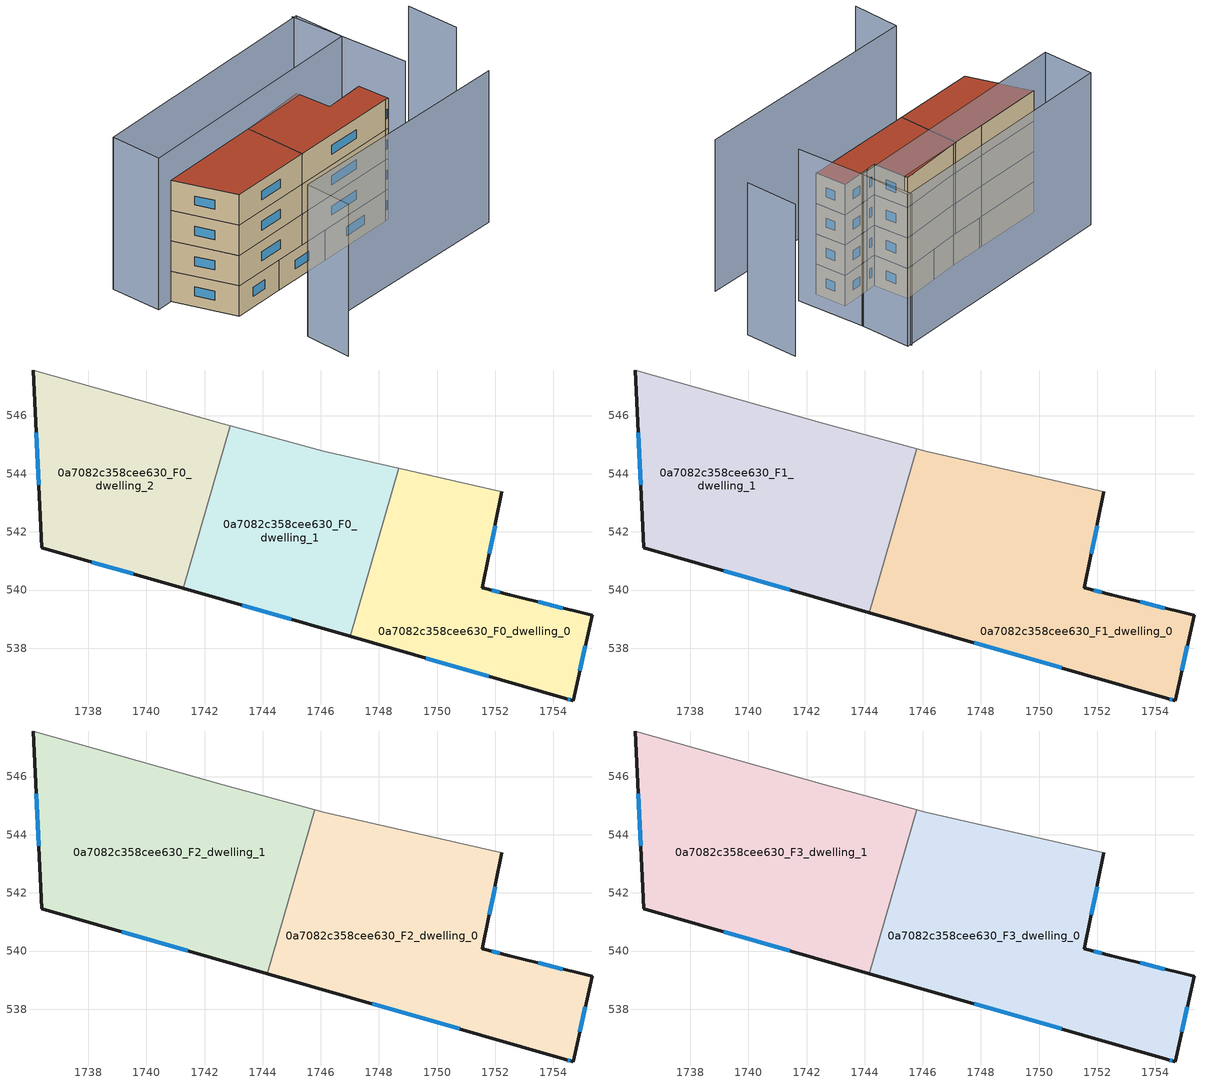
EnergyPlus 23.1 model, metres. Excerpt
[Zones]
0a7082c358cee630_F0_dwelling_0
 floor ground (EU_floor_Construction): 1752.23,543.38 1751.56,540.08 1752.48,539.84 1755.33,539.12 1754.69,536.18 1754.39,536.29 1747.01,538.41 1748.68,544.19 z0
 wall outside (EU_wall_Construction): 1747.01,538.41 1754.39,536.29 1754.69,536.18 1755.33,539.12 1752.48,539.84 1751.56,540.08 1752.23,543.38 z0:3
 wall adiabatic (EU_wall_Construction): 1752.23,543.38 1748.68,544.19 z0:3
 wall to 0a7082c358cee630_F0_dwelling_1 (EU_wall_Construction): 1748.68,544.19 1747.01,538.41 z0:3
 window (EU_Window_Construction): 1754.32,539.38 1753.48,539.59 / 1754.91,537.22 1755.1,538.09 / 1754.49,536.25 1754.58,536.22 / 1749.62,537.66 1751.78,537.03 / 1751.79,541.24 1751.99,542.22 / 1752.15,539.93 1751.88,539.99 z1.06:1.94
0a7082c358cee630_F0_dwelling_1
 floor ground (EU_floor_Construction): 1748.68,544.19 1747.01,538.41 1741.27,540.06 1742.88,545.65 1746.11,544.76 z0
 wall outside (EU_wall_Construction): 1741.27,540.06 1747.01,538.41 z0:3
 wall adiabatic (EU_wall_Construction): 1748.68,544.19 1746.11,544.76 1742.88,545.65 z0:3
 wall to 0a7082c358cee630_F0_dwelling_2 (EU_wall_Construction): 1742.88,545.65 1741.27,540.06 z0:3
 window (EU_Window_Construction): 1743.3,539.47 1744.98,538.99 z1.06:1.94
0a7082c358cee630_F0_dwelling_2
 floor ground (EU_floor_Construction): 1742.62,545.72 1742.88,545.65 1741.27,540.06 1736.41,541.46 1736.1,547.57 z0
 wall outside (EU_wall_Construction): 1736.1,547.57 1736.41,541.46 1741.27,540.06 z0:3
 wall adiabatic (EU_wall_Construction): 1742.88,545.65 1742.62,545.72 1736.1,547.57 z0:3
 window (EU_Window_Construction): 1738.13,540.96 1739.55,540.55 / 1736.21,545.41 1736.3,543.61 z1.06:1.94
0a7082c358cee630_F1_dwelling_0
 floor to 0a7082c358cee630_F0_dwelling_0 (EU_floor_Construction): 1752.23,543.38 1751.56,540.08 1752.48,539.84 1755.33,539.12 1754.69,536.18 1754.39,536.29 1747.01,538.41 1748.68,544.19 z3
 floor to 0a7082c358cee630_F0_dwelling_1 (EU_floor_Construction): 1748.68,544.19 1747.01,538.41 1744.16,539.23 1745.78,544.85 1746.11,544.76 z3
 wall outside (EU_wall_Construction): 1744.16,539.22 1754.39,536.29 1754.69,536.18 1755.33,539.12 1752.48,539.84 1751.56,540.08 1752.23,543.38 z3:6
 wall adiabatic (EU_wall_Construction): 1752.23,543.38 1746.11,544.76 1745.79,544.85 z3:6
 wall to 0a7082c358cee630_F1_dwelling_1 (EU_wall_Construction): 1745.79,544.85 1744.16,539.22 z3:6
 window (EU_Window_Construction): 1752.15,539.93 1751.88,539.99 / 1754.32,539.38 1753.48,539.59 / 1754.91,537.22 1755.1,538.09 / 1754.49,536.25 1754.58,536.22 / 1747.77,538.19 1750.78,537.32 / 1751.79,541.24 1751.99,542.22 z4.06:4.94
0a7082c358cee630_F1_dwelling_1
 floor to 0a7082c358cee630_F0_dwelling_1 (EU_floor_Construction): 1745.78,544.85 1744.16,539.23 1741.27,540.06 1742.88,545.65 z3
 floor to 0a7082c358cee630_F0_dwelling_2 (EU_floor_Construction): 1742.62,545.72 1742.88,545.65 1741.27,540.06 1736.41,541.45 1736.1,547.57 z3
 wall outside (EU_wall_Construction): 1736.1,547.57 1736.41,541.46 1744.16,539.22 z3:6
 wall adiabatic (EU_wall_Construction): 1745.79,544.85 1742.62,545.72 1736.1,547.57 z3:6
 window (EU_Window_Construction): 1739.15,540.67 1741.42,540.01 / 1736.21,545.41 1736.3,543.61 z4.06:4.94
0a7082c358cee630_F2_dwelling_0
 floor to 0a7082c358cee630_F1_dwelling_0 (EU_floor_Construction): 1752.23,543.38 1751.56,540.08 1752.48,539.84 1755.33,539.12 1754.69,536.18 1754.39,536.29 1744.16,539.22 1745.78,544.85 1746.11,544.76 z6
 wall outside (EU_wall_Construction): 1744.16,539.22 1754.39,536.29 1754.69,536.18 1755.33,539.12 1752.48,539.84 1751.56,540.08 1752.23,543.38 z6:9
 wall adiabatic (EU_wall_Construction): 1752.23,543.38 1746.11,544.76 1745.79,544.85 z6:9
 wall to 0a7082c358cee630_F2_dwelling_1 (EU_wall_Construction): 1745.79,544.85 1744.16,539.22 z6:9
 window (EU_Window_Construction): 1752.15,539.93 1751.88,539.99 / 1754.32,539.38 1753.48,539.59 / 1754.91,537.22 1755.1,538.09 / 1754.49,536.25 1754.58,536.22 / 1747.77,538.19 1750.78,537.32 / 1751.79,541.24 1751.99,542.22 z7.06:7.94
0a7082c358cee630_F2_dwelling_1
 floor to 0a7082c358cee630_F1_dwelling_1 (EU_floor_Construction): 1745.78,544.85 1744.16,539.22 1736.41,541.46 1736.1,547.57 1742.62,545.72 z6
 wall outside (EU_wall_Construction): 1736.1,547.57 1736.41,541.46 1744.16,539.22 z6:9
 wall adiabatic (EU_wall_Construction): 1745.79,544.85 1742.62,545.72 1736.1,547.57 z6:9
 window (EU_Window_Construction): 1739.15,540.67 1741.42,540.01 / 1736.21,545.41 1736.3,543.61 z7.06:7.94
0a7082c358cee630_F3_dwelling_0
 floor to 0a7082c358cee630_F2_dwelling_0 (EU_floor_Construction): 1752.23,543.38 1751.56,540.08 1752.48,539.84 1755.33,539.12 1754.69,536.18 1754.39,536.29 1744.16,539.22 1745.78,544.85 1746.11,544.76 z9
 wall outside (EU_wall_Construction): 1744.16,539.22 1754.39,536.29 1754.69,536.18 1755.33,539.12 1752.48,539.84 1751.56,540.08 1752.23,543.38 z9:12
 wall adiabatic (EU_wall_Construction): 1752.23,543.38 1746.11,544.76 1745.79,544.85 z9:12
 wall to 0a7082c358cee630_F3_dwelling_1 (EU_wall_Construction): 1745.79,544.85 1744.16,539.22 z9:12
 window (EU_Window_Construction): 1752.15,539.93 1751.88,539.99 / 1754.32,539.38 1753.48,539.59 / 1754.91,537.22 1755.1,538.09 / 1754.49,536.25 1754.58,536.22 / 1747.77,538.19 1750.78,537.32 / 1751.79,541.24 1751.99,542.22 z10.06:10.94
 roof outside (EU_roof_Construction): 1754.69,536.18 1755.33,539.12 1752.48,539.84 1751.56,540.08 1752.23,543.38 1746.11,544.76 1745.79,544.85 1744.16,539.22 1754.39,536.29 z12
0a7082c358cee630_F3_dwelling_1
 floor to 0a7082c358cee630_F2_dwelling_1 (EU_floor_Construction): 1745.78,544.85 1744.16,539.22 1736.41,541.46 1736.1,547.57 1742.62,545.72 z9
 wall outside (EU_wall_Construction): 1736.1,547.57 1736.41,541.46 1744.16,539.22 z9:12
 wall adiabatic (EU_wall_Construction): 1745.79,544.85 1742.62,545.72 1736.1,547.57 z9:12
 window (EU_Window_Construction): 1739.15,540.67 1741.42,540.01 / 1736.21,545.41 1736.3,543.61 z10.06:10.94
 roof outside (EU_roof_Construction): 1744.16,539.22 1745.79,544.85 1742.62,545.72 1736.1,547.57 1736.41,541.46 z12
shading: 1734.64,530.78 1735.95,535.06 / 1735.95,535.06 1757.7,528.39 / 1762.54,533.51 1763.87,538.41 / 1756.19,535.29 1758.47,546.57 / 1735.85,552.64 1758.76,546.3 / 1758.76,546.3 1757.46,541.6 / 1757.46,541.6 1734.55,547.94 / 1734.55,547.94 1735.85,552.64 z0:15
[Building]
EU S2 Campaign: North Axis=0; Terrain=City; Solar Distribution=FullExterior
[Site:Location]
Bologna: Latitude=44.5; Longitude=11.25; Time Zone=1; Elevation=37
[SizingPeriod:WeatherFileDays]
AnnualSizingPeriod: Begin Month=1; Begin Day of Month=1; End Month=12; End Day of Month=31; Day of Week for Start Day=Monday; Use Weather File Daylight Saving Period=No; Use Weather File Rain and Snow Indicators=No
[MATERIAL]
EU_InternalMass_Material: Roughness=MediumRough; Thickness=0.1; Conductivity=1; Density=1800; Specific Heat=900; Thermal Absorptance=0.9; Solar Absorptance=0.7; Visible Absorptance=0.7
[MATERIAL:NOMASS] Roughness=MediumRough; Thermal Absorptance=0.9; Solar Absorptance=0.7; Visible Absorptance=0.7
Name | Thermal Resistance
EU_wall_NoMass | 0.781309
EU_roof_NoMass | 0.418499
EU_floor_NoMass | 0.563442
[WINDOWMATERIAL:SIMPLEGLAZINGSYSTEM]
EU_Window_SimpleGlazing: UFactor=4.32879; Solar Heat Gain Coefficient=0.85; Visible Transmittance=0.85
[CONSTRUCTION]
EU_wall_Construction: EU_wall_NoMass
EU_roof_Construction: EU_roof_NoMass
EU_floor_Construction: EU_floor_NoMass
EU_Window_Construction: EU_Window_SimpleGlazing
EU_InternalMass_Construction: EU_InternalMass_Material
[ZONE] Type=1; Multiplier=1; Ceiling Height=autocalculate; Floor Area=autocalculate; Part of Total Floor Area=Yes
Name | Volume
0a7082c358cee630_F0_dwelling_0 | 105.452
0a7082c358cee630_F1_dwelling_0 | 158.177
0a7082c358cee630_F2_dwelling_0; 0a7082c358cee630_F3_dwelling_0 | 158.179
0a7082c358cee630_F0_dwelling_1 | 105.456
0a7082c358cee630_F1_dwelling_1 | 158.186
0a7082c358cee630_F2_dwelling_1; 0a7082c358cee630_F3_dwelling_1 | 158.191
0a7082c358cee630_F0_dwelling_2 | 105.457
[INTERNALMASS] Construction=EU_InternalMass_Construction
Name | Zone or ZoneList | Surface Area
0a7082c358cee630_F0_dwelling_0_EU_InternalMass | 0a7082c358cee630_F0_dwelling_0 | 35.1503
0a7082c358cee630_F0_dwelling_1_EU_InternalMass | 0a7082c358cee630_F0_dwelling_1 | 35.1521
0a7082c358cee630_F0_dwelling_2_EU_InternalMass | 0a7082c358cee630_F0_dwelling_2 | 35.1526
0a7082c358cee630_F1_dwelling_0_EU_InternalMass | 0a7082c358cee630_F1_dwelling_0 | 52.7272
0a7082c358cee630_F1_dwelling_1_EU_InternalMass | 0a7082c358cee630_F1_dwelling_1 | 52.729
0a7082c358cee630_F2_dwelling_0_EU_InternalMass | 0a7082c358cee630_F2_dwelling_0 | 52.7272
0a7082c358cee630_F2_dwelling_1_EU_InternalMass | 0a7082c358cee630_F2_dwelling_1 | 52.729
0a7082c358cee630_F3_dwelling_0_EU_InternalMass | 0a7082c358cee630_F3_dwelling_0 | 52.7272
0a7082c358cee630_F3_dwelling_1_EU_InternalMass | 0a7082c358cee630_F3_dwelling_1 | 52.729
[OTHEREQUIPMENT] Fuel Type=Electricity; Design Level Calculation Method=Watts/Area; Power per Zone Floor Area=1; Fraction Latent=0; Fraction Radiant=0; Fraction Lost=0; Carbon Dioxide Generation Rate=0; EndUse Subcategory=EU_Step8_InternalGains
Name | Zone or ZoneList or Space or SpaceList | Schedule
EU_Step8_InternalGain_0a7082c358cee630_F0_dwelling_0_f000 | 0a7082c358cee630_F0_dwelling_0 | EU_Step8_GainSchedule_0a7082c358cee630_F0_dwelling_0_f000
EU_Step8_InternalGain_0a7082c358cee630_F0_dwelling_1_f000 | 0a7082c358cee630_F0_dwelling_1 | EU_Step8_GainSchedule_0a7082c358cee630_F0_dwelling_1_f000
EU_Step8_InternalGain_0a7082c358cee630_F0_dwelling_2_f000 | 0a7082c358cee630_F0_dwelling_2 | EU_Step8_GainSchedule_0a7082c358cee630_F0_dwelling_2_f000
EU_Step8_InternalGain_0a7082c358cee630_F1_dwelling_0_f000 | 0a7082c358cee630_F1_dwelling_0 | EU_Step8_GainSchedule_0a7082c358cee630_F1_dwelling_0_f000
EU_Step8_InternalGain_0a7082c358cee630_F1_dwelling_1_f000 | 0a7082c358cee630_F1_dwelling_1 | EU_Step8_GainSchedule_0a7082c358cee630_F1_dwelling_1_f000
EU_Step8_InternalGain_0a7082c358cee630_F2_dwelling_0_f000 | 0a7082c358cee630_F2_dwelling_0 | EU_Step8_GainSchedule_0a7082c358cee630_F2_dwelling_0_f000
EU_Step8_InternalGain_0a7082c358cee630_F2_dwelling_1_f000 | 0a7082c358cee630_F2_dwelling_1 | EU_Step8_GainSchedule_0a7082c358cee630_F2_dwelling_1_f000
EU_Step8_InternalGain_0a7082c358cee630_F3_dwelling_0_f000 | 0a7082c358cee630_F3_dwelling_0 | EU_Step8_GainSchedule_0a7082c358cee630_F3_dwelling_0_f000
EU_Step8_InternalGain_0a7082c358cee630_F3_dwelling_1_f000 | 0a7082c358cee630_F3_dwelling_1 | EU_Step8_GainSchedule_0a7082c358cee630_F3_dwelling_1_f000
[ZONEVENTILATION:DESIGNFLOWRATE] Schedule=EU_AlwaysOn; Design Flow Rate Calculation Method=AirChanges/Hour; Air Changes per Hour=0.692607; Ventilation Type=Natural; Fan Pressure Rise=0; Fan Total Efficiency=1; Constant Term Coefficient=1; Temperature Term Coefficient=0; Velocity Term Coefficient=0; Velocity Squared Term Coefficient=0; Minimum Indoor Temperature=-100; Maximum Indoor Temperature=100; Delta Temperature=-100; Minimum Outdoor Temperature=-100; Maximum Outdoor Temperature=100; Maximum Wind Speed=40
Name | Zone or ZoneList or Space or SpaceList
EU_ConstantAir_0a7082c358cee630_F0_dwelling_0 | 0a7082c358cee630_F0_dwelling_0
EU_ConstantAir_0a7082c358cee630_F0_dwelling_1 | 0a7082c358cee630_F0_dwelling_1
EU_ConstantAir_0a7082c358cee630_F0_dwelling_2 | 0a7082c358cee630_F0_dwelling_2
EU_ConstantAir_0a7082c358cee630_F1_dwelling_0 | 0a7082c358cee630_F1_dwelling_0
EU_ConstantAir_0a7082c358cee630_F1_dwelling_1 | 0a7082c358cee630_F1_dwelling_1
EU_ConstantAir_0a7082c358cee630_F2_dwelling_0 | 0a7082c358cee630_F2_dwelling_0
EU_ConstantAir_0a7082c358cee630_F2_dwelling_1 | 0a7082c358cee630_F2_dwelling_1
EU_ConstantAir_0a7082c358cee630_F3_dwelling_0 | 0a7082c358cee630_F3_dwelling_0
EU_ConstantAir_0a7082c358cee630_F3_dwelling_1 | 0a7082c358cee630_F3_dwelling_1
[HVACTEMPLATE:THERMOSTAT] Constant Heating Setpoint=20; Constant Cooling Setpoint=50
EU_HeatOnly_0a7082c358cee630_F0_dwelling_0; EU_HeatOnly_0a7082c358cee630_F0_dwelling_1; EU_HeatOnly_0a7082c358cee630_F0_dwelling_2; EU_HeatOnly_0a7082c358cee630_F1_dwelling_0; EU_HeatOnly_0a7082c358cee630_F1_dwelling_1; EU_HeatOnly_0a7082c358cee630_F2_dwelling_0; EU_HeatOnly_0a7082c358cee630_F2_dwelling_1; EU_HeatOnly_0a7082c358cee630_F3_dwelling_0; EU_HeatOnly_0a7082c358cee630_F3_dwelling_1
[HVACTEMPLATE:ZONE:IDEALLOADSAIRSYSTEM] System Availability Schedule=EU_AlwaysOn; Maximum Heating Supply Air Temperature=50; Minimum Cooling Supply Air Temperature=13; Maximum Heating Supply Air Humidity Ratio=0.0156; Minimum Cooling Supply Air Humidity Ratio=0.0077; Heating Limit=NoLimit; Cooling Limit=NoLimit; Heating Availability Schedule=EU_AlwaysOn; Cooling Availability Schedule=EU_CoolingOff; Dehumidification Control Type=ConstantSensibleHeatRatio; Cooling Sensible Heat Ratio=0.7; Dehumidification Setpoint=60; Humidification Control Type=None; Humidification Setpoint=30; Outdoor Air Method=None; Outdoor Air Flow Rate per Person=0.00944; Outdoor Air Flow Rate per Zone Floor Area=0; Outdoor Air Flow Rate per Zone=0; Demand Controlled Ventilation Type=None; Outdoor Air Economizer Type=NoEconomizer; Heat Recovery Type=None; Sensible Heat Recovery Effectiveness=0.7; Latent Heat Recovery Effectiveness=0.65
Name | Template Thermostat
0a7082c358cee630_F0_dwelling_0 | EU_HeatOnly_0a7082c358cee630_F0_dwelling_0
0a7082c358cee630_F0_dwelling_1 | EU_HeatOnly_0a7082c358cee630_F0_dwelling_1
0a7082c358cee630_F0_dwelling_2 | EU_HeatOnly_0a7082c358cee630_F0_dwelling_2
0a7082c358cee630_F1_dwelling_0 | EU_HeatOnly_0a7082c358cee630_F1_dwelling_0
0a7082c358cee630_F1_dwelling_1 | EU_HeatOnly_0a7082c358cee630_F1_dwelling_1
0a7082c358cee630_F2_dwelling_0 | EU_HeatOnly_0a7082c358cee630_F2_dwelling_0
0a7082c358cee630_F2_dwelling_1 | EU_HeatOnly_0a7082c358cee630_F2_dwelling_1
0a7082c358cee630_F3_dwelling_0 | EU_HeatOnly_0a7082c358cee630_F3_dwelling_0
0a7082c358cee630_F3_dwelling_1 | EU_HeatOnly_0a7082c358cee630_F3_dwelling_1
[SIZING:ZONE] Zone Cooling Design Supply Air Temperature Input Method=SupplyAirTemperature; Zone Cooling Design Supply Air Temperature=13; Zone Heating Design Supply Air Temperature Input Method=SupplyAirTemperature; Zone Heating Design Supply Air Temperature=50; Zone Cooling Design Supply Air Humidity Ratio=0.008; Zone Heating Design Supply Air Humidity Ratio=0.008; Cooling Design Air Flow Method=DesignDay; Cooling Design Air Flow Rate=0; Cooling Minimum Air Flow per Zone Floor Area=0.000762; Cooling Minimum Air Flow=0; Cooling Minimum Air Flow Fraction=0.2; Heating Design Air Flow Method=DesignDay; Heating Design Air Flow Rate=0; Heating Maximum Air Flow per Zone Floor Area=0.002032; Heating Maximum Air Flow=0.141576; Heating Maximum Air Flow Fraction=0.3; Account for Dedicated Outdoor Air System=No; Dedicated Outdoor Air System Control Strategy=NeutralSupplyAir; Dedicated Outdoor Air Low Setpoint Temperature for Design=autosize; Dedicated Outdoor Air High Setpoint Temperature for Design=autosize; Zone Load Sizing Method=Sensible Load Only No Latent Load; Zone Latent Cooling Design Supply Air Humidity Ratio Input Method=HumidityRatioDifference; Zone Cooling Design Supply Air Humidity Ratio Difference=0.005; Zone Latent Heating Design Supply Air Humidity Ratio Input Method=HumidityRatioDifference; Zone Humidification Design Supply Air Humidity Ratio Difference=0.005
0a7082c358cee630_F0_dwelling_0; 0a7082c358cee630_F0_dwelling_1; 0a7082c358cee630_F0_dwelling_2; 0a7082c358cee630_F1_dwelling_0; 0a7082c358cee630_F1_dwelling_1; 0a7082c358cee630_F2_dwelling_0; 0a7082c358cee630_F2_dwelling_1; 0a7082c358cee630_F3_dwelling_0; 0a7082c358cee630_F3_dwelling_1
[SCHEDULE:CONSTANT]
Name | Hourly Value
EU_AlwaysOn | 1
EU_CoolingOff | 0
[SCHEDULE:FILE] Column Number=1; Rows to Skip at Top=0; Number of Hours of Data=8760; Column Separator=Comma; Interpolate to Timestep=No; Minutes per Item=60; Adjust Schedule for Daylight Savings=Yes
Name | File
EU_Step8_GainSchedule_0a7082c358cee630_F0_dwelling_0_f000 | ../../schedules/0a7082c358cee630/0a7082c358cee630_F0_dwelling_0_f000_gain.csv
EU_Step8_GainSchedule_0a7082c358cee630_F0_dwelling_1_f000 | ../../schedules/0a7082c358cee630/0a7082c358cee630_F0_dwelling_1_f000_gain.csv
EU_Step8_GainSchedule_0a7082c358cee630_F0_dwelling_2_f000 | ../../schedules/0a7082c358cee630/0a7082c358cee630_F0_dwelling_2_f000_gain.csv
EU_Step8_GainSchedule_0a7082c358cee630_F1_dwelling_0_f000 | ../../schedules/0a7082c358cee630/0a7082c358cee630_F1_dwelling_0_f000_gain.csv
EU_Step8_GainSchedule_0a7082c358cee630_F1_dwelling_1_f000 | ../../schedules/0a7082c358cee630/0a7082c358cee630_F1_dwelling_1_f000_gain.csv
EU_Step8_GainSchedule_0a7082c358cee630_F2_dwelling_0_f000 | ../../schedules/0a7082c358cee630/0a7082c358cee630_F2_dwelling_0_f000_gain.csv
EU_Step8_GainSchedule_0a7082c358cee630_F2_dwelling_1_f000 | ../../schedules/0a7082c358cee630/0a7082c358cee630_F2_dwelling_1_f000_gain.csv
EU_Step8_GainSchedule_0a7082c358cee630_F3_dwelling_0_f000 | ../../schedules/0a7082c358cee630/0a7082c358cee630_F3_dwelling_0_f000_gain.csv
EU_Step8_GainSchedule_0a7082c358cee630_F3_dwelling_1_f000 | ../../schedules/0a7082c358cee630/0a7082c358cee630_F3_dwelling_1_f000_gain.csv
